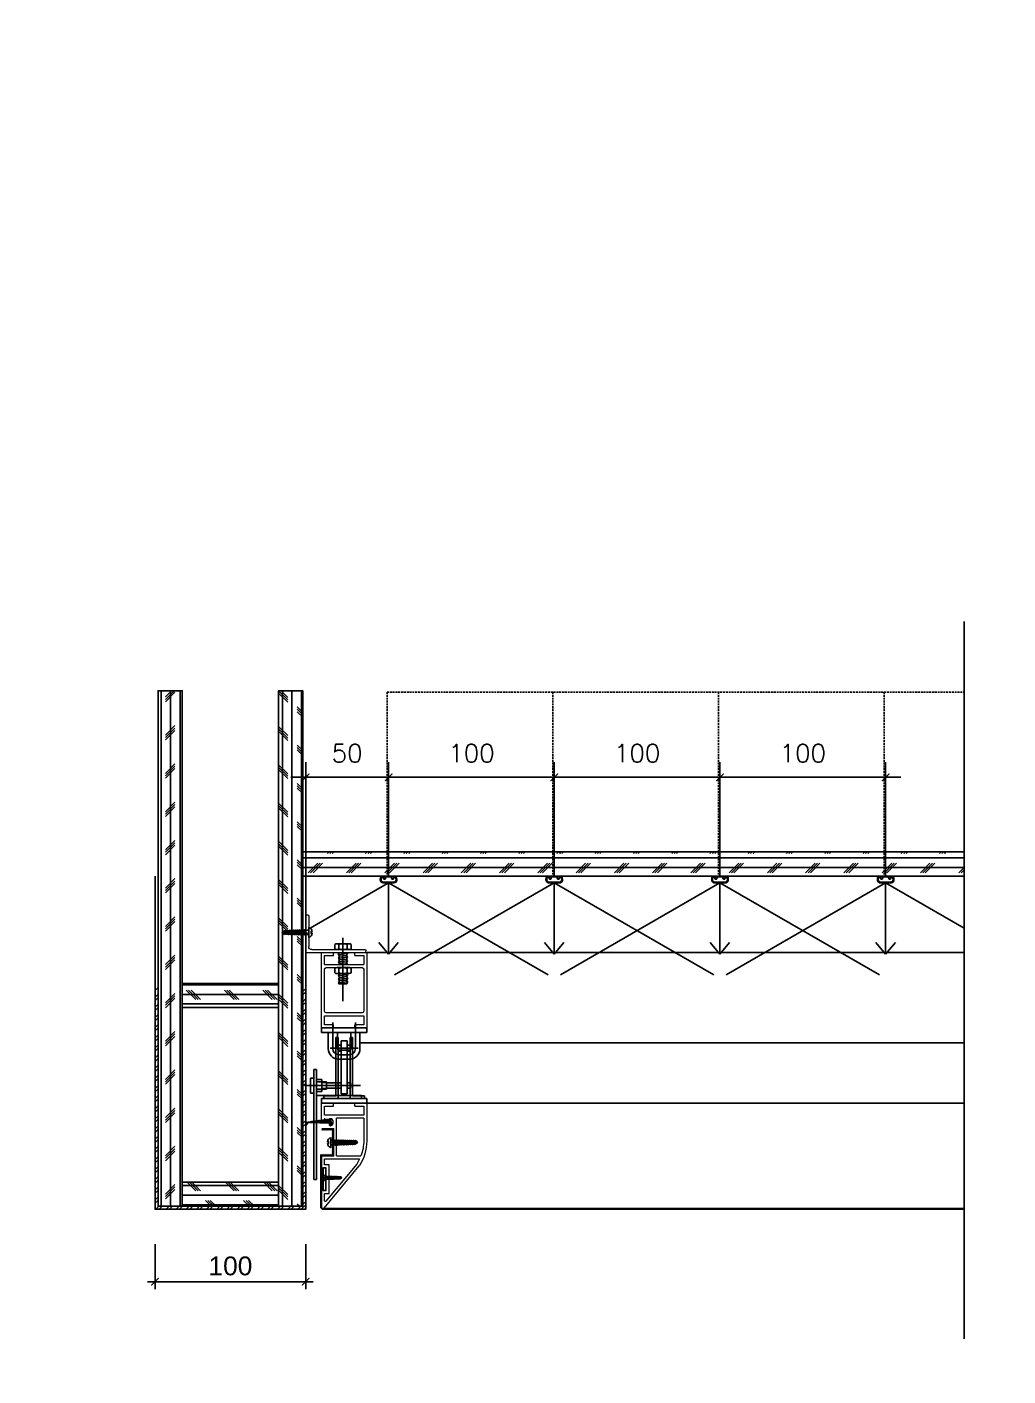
# Model space of a CAD drawing. Extents: x -8792 to 174344, y -43961 to 62816.
# Drawn here: x 59685 to 60336, y -33590 to -32694 of the extents above; entities that cross this region are included whole.
import ezdxf
from ezdxf.xclip import XClip

# ---------------------------------------------------------------- set-up
doc = ezdxf.new("R2010")
doc.units = 0
doc.header["$LTSCALE"] = 50
doc.header["$XCLIPFRAME"] = 0
for name, pattern in [('CENTER', [2, 1.25, -0.25, 0.25, -0.25]), ('DOT2', [0.125, 0, -0.125]), ('G', [2, 1.25, -0.25, 0.25, -0.25]), ('PHANTOM2', [31.75, 15.875, -3.175, 3.175, -3.175, 3.175, -3.175]), ('pod$0$HIDDEN2', [0.1875, 0.125, -0.0625])]:
    doc.linetypes.add(name, pattern=pattern)
for name, color, linetype in [('3', 3, 'Continuous'), ('7', 7, 'Continuous'), ('A-FLOR-OTLN', 4, 'DOT2'), ('I—装饰—中粗', 4, 'Continuous'), ('I—装饰—中线', 70, 'Continuous'), ('I—装饰—尺寸标注', 232, 'Continuous'), ('I—装饰—超细', 8, 'Continuous'), ('K-EL-5', 6, 'Continuous'), ('K-EL-6', 8, 'Continuous'), ('K-EL-HATCH', 8, 'Continuous'), ('LPA_ANOT----_T_-_', 255, 'Continuous'), ('LPA_LIGTFIXR_ABOV', 240, 'Continuous'), ('LPA_TEXT_BOTH', 255, 'Continuous'), ('吊顶', 7, 'Continuous')]:
    doc.layers.add(name, color=color, linetype=linetype)
doc.layers.add('6', color=4, linetype='G', lineweight=13)
doc.styles.add('ARIAL', font='arial.ttf')
doc.styles.get("Standard").update_dxf_attribs({"font": 'romans.shx', "bigfont": 'chinese.shx'})
doc.dimstyles.new('LPA_3', dxfattribs={"dimtxt": 20, "dimasz": 20, "dimexe": 10, "dimexo": 5, "dimgap": 10, "dimtad": 1, "dimtxsty": 'Standard', "dimblk": 'ARCHTICK', "dimcen": 2.5, "dimdle": 10, "dimadec": 0, "dimazin": 0, "dimtfac": 1, "dimtmove": 0, "dimatfit": 3, "dimfxl": 0, "dimarcsym": 0})
doc.dimstyles.new('副本 XD5', dxfattribs={"dimscale": 5, "dimtxt": 2.5, "dimasz": 1, "dimexe": 1, "dimexo": 1, "dimgap": 0.8, "dimtad": 1, "dimdec": 0, "dimrnd": 5, "dimdsep": 46, "dimtxsty": 'ARIAL', "dimblk1": 'ARCHTICK', "dimblk2": 'ARCHTICK', "dimsah": 1, "dimcen": -0.9, "dimdle": 1, "dimclrd": 256, "dimclre": 256, "dimclrt": 40, "dimaunit": 1, "dimadec": 0, "dimazin": 0, "dimtfac": 0.35, "dimtdec": 0, "dimtix": 1, "dimtmove": 2, "dimatfit": 3, "dimldrblk": 'ARCHTICK', "dimfxl": 0, "dimtvp": 0.8, "dimtolj": 1, "dimtzin": 0, "dimarcsym": 0})

# ---------------------------------------------------------------- blocks, each defined once
blk = doc.blocks.new('A$Cbd8d7c8c')
at = {"layer": 'A-FLOR-OTLN', "color": 8}
blk.add_lwpolyline([(-22721.25, -15689.87), (-43719.42, -33393.16, 0.413756), (-43991.61, -36560.98, 0.189672), (122158.17, -126683.04, 0.414786), (124666.02, -124719.49), (133885.17, -48361.88, 0.379931), (116453.25, -23207.95, 0.236452)], format="xyb", dxfattribs=at)
at = {"layer": '吊顶', "const_width": 3}
blk.add_lwpolyline([(36525.16, -42886.24, 0.056654), (31389.8, -41079.32), (30859.09, -40957.78, -0.112536), (21289.45, -36343.72, -0.028917), (3039.01, -19971.01, 0.413532), (-633.62, -19953.38), (-31397.94, -50352.84, 0.414781), (-31416.33, -54033.31, 0.170492), (123964.28, -129414.71, 0.412564), (126841.18, -127143.22), (136317.5, -48655.55, 1.269195), (87076.8, -54393.32)], format="xyb", dxfattribs=at)
blk = doc.blocks.new('20LSY')
at = {"layer": '3', "color": 8}
for p, q in [((1.12, -5.2), (-2.37, -6.23)), ((1.07, -6.63), (-2.32, -7.69)), ((1.01, -8.06), (-2.28, -9.08)), ((0.87, -4.29), (-2.19, -5.11)), ((-2.13, -2.35), (0.87, -2.35)), ((-0.63, -3.33), (-2.13, -3.79)), ((0.84, -5.68), (-2.08, -6.48)), ((0.8, -4.96), (-2.05, -5.72)), ((0.78, -7.11), (-2.03, -7.95)), ((0.74, -6.4), (-2, -7.19)), ((0.72, -8.54), (-1.99, -9.33)), ((0.69, -7.83), (-1.96, -8.58)), ((-0.63, -4.06), (-1.89, -4.36)), ((0.95, -9.49), (-2.24, -10.47)), ((0.9, -10.92), (-2.2, -11.85)), ((0.84, -12.35), (-2.16, -13.24)), ((0.79, -13.78), (-2.11, -14.62)), ((0.73, -15.21), (-2.07, -16.01)), ((0.67, -16.64), (-2.03, -17.39)), ((0.67, -9.97), (-1.95, -10.72)), ((0.63, -9.26), (-1.92, -9.96)), ((0.61, -11.4), (-1.91, -12.1)), ((0.57, -10.69), (-1.88, -11.35)), ((0.56, -12.83), (-1.87, -13.49)), ((0.52, -12.11), (-1.84, -12.73)), ((0.5, -14.26), (-1.83, -14.87)), ((0.46, -13.54), (-1.8, -14.12)), ((0.44, -15.69), (-1.79, -16.26)), ((0.41, -14.97), (-1.76, -15.5)), ((0.39, -17.12), (-1.75, -17.64)), ((0.35, -16.4), (-1.72, -16.89)), ((0.29, -17.83), (-1.68, -18.28)), ((0.62, -18.06), (-1.99, -18.78)), ((0.33, -18.55), (-1.71, -19.03))]:
    blk.add_line(p, q, dxfattribs=at)
at = {"layer": '7', "color": 8}
blk.add_lwpolyline([(0, 0), (0, -0.83), (-1.27, -0.83), (-1.27, 0, 0.315654), (-3.85, -2.35), (-2.13, -2.35), (-2.13, -3.79), (-1.89, -4.36), (-2.2, -5.12), (-2.05, -5.72), (-2.37, -6.23), (-2.08, -6.48), (-2, -7.19), (-2.32, -7.69), (-2.03, -7.95), (-1.96, -8.58), (-2.28, -9.08), (-1.99, -9.33), (-1.92, -9.96), (-2.24, -10.46), (-1.95, -10.72), (-1.88, -11.35), (-2.2, -11.85), (-1.91, -12.1), (-1.84, -12.73), (-2.16, -13.24), (-1.87, -13.49), (-1.8, -14.12), (-2.12, -14.62), (-1.83, -14.87), (-1.76, -15.5), (-2.08, -16.01), (-1.79, -16.26), (-1.72, -16.89), (-2.04, -17.39), (-1.75, -17.64), (-1.68, -18.27), (-1.99, -18.78), (-1.71, -19.03), (-0.63, -20), (0.33, -18.55), (0.62, -18.07), (0.29, -17.83), (0.39, -17.12), (0.68, -16.64), (0.35, -16.4), (0.44, -15.69), (0.73, -15.21), (0.41, -14.97), (0.5, -14.26), (0.79, -13.78), (0.46, -13.54), (0.56, -12.83), (0.84, -12.35), (0.52, -12.11), (0.61, -11.4), (0.9, -10.92), (0.57, -10.69), (0.67, -9.97), (0.95, -9.49), (0.63, -9.26), (0.72, -8.54), (1.01, -8.06), (0.69, -7.83), (0.78, -7.11), (1.07, -6.63), (0.74, -6.4), (0.84, -5.68), (1.12, -5.2), (0.8, -4.97), (0.87, -4.29), (0.87, -2.35), (2.59, -2.35, 0.315654), (0, 0, 0.315654)], format="xyb", dxfattribs=at)
blk = doc.blocks.new('hjkhtjk')
at = {"linetype": 'Continuous', "lineweight": 0}
h = blk.add_hatch(dxfattribs=at)
h.set_pattern_fill('ANSI31', color=8, style=0)
h.set_pattern_definition([(45, (0, 0), (-0.08838834765, 0.08838834765), [])])
edge = h.paths.add_edge_path()
edge.add_ellipse((51115.27, 905.42), major_axis=(1.14, 1.14), ratio=1, start_angle=48.46537, end_angle=136.40331, ccw=False)
edge.add_line((51113.66, 905.38), (51114.2, 905.38))
edge.add_line((51114.2, 905.55), (51114.2, 905.38))
edge.add_ellipse((51115.27, 905.55), major_axis=(-0.76, 0.76), ratio=1, start_angle=-48.46536, end_angle=45, ccw=False)
edge.add_line((51115.21, 907.03), (51125.86, 907.37))
edge.add_line((51115.34, 906.62), (51125.86, 906.29))
edge.add_line((51125.86, 907.37), (51125.86, 908.44))
edge.add_ellipse((51126.39, 907.64), major_axis=(-0.76, 0.76), ratio=1, start_angle=225, end_angle=315, ccw=False)
edge.add_ellipse((51126.39, 906.02), major_axis=(0.76, 0.76), ratio=1, start_angle=225, end_angle=315, ccw=False)
edge.add_line((51127.46, 907.64), (51127.46, 906.02))
edge.add_line((51126.13, 908.71), (51126.39, 908.71))
edge.add_ellipse((51126.13, 905.22), major_axis=(-0.19, 0.19), ratio=1, start_angle=45, end_angle=135, ccw=False)
edge.add_line((51126.13, 904.95), (51126.39, 904.95))
edge.add_line((51125.86, 905.22), (51125.86, 906.29))
edge.add_ellipse((51126.13, 908.44), major_axis=(0.19, 0.19), ratio=1, start_angle=45, end_angle=135, ccw=False)
at = {"layer": '6', "color": 8, "linetype": 'Continuous', "lineweight": 9}
for p, q in [((51113.66, 905.38), (51114.2, 905.38)), ((51114.2, 905.55), (51114.2, 905.38)), ((51115.21, 907.03), (51125.86, 907.37)), ((51115.34, 906.62), (51125.86, 906.29)), ((51125.86, 907.37), (51125.86, 908.44)), ((51125.86, 905.22), (51125.86, 906.29)), ((51126.13, 908.71), (51126.39, 908.71)), ((51126.13, 904.95), (51126.39, 904.95)), ((51127.46, 907.64), (51127.46, 906.02))]:
    blk.add_line(p, q, dxfattribs=at)
at = {"layer": '6', "color": 8, "linetype": 'Continuous', "lineweight": 9, "extrusion": (0, 0, -1)}
for centre, major_axis, start_param, end_param in [((51115.27, 905.42), (1.14, 1.14), 3.902498, 5.437305), ((51115.27, 905.55), (-0.76, 0.76), 5.497787, 7.129065), ((51126.13, 908.44), (0.19, 0.19), 3.926991, 5.497787), ((51126.13, 905.22), (-0.19, 0.19), 3.926991, 5.497787), ((51126.39, 907.64), (-0.76, 0.76), 0.785398, 2.356194), ((51126.39, 906.02), (0.76, 0.76), 0.785398, 2.356194)]:
    blk.add_ellipse(centre, major_axis=major_axis, ratio=1, start_param=start_param, end_param=end_param, dxfattribs=at)
blk = doc.blocks.new('1231241')
at = {"linetype": 'Continuous', "lineweight": 0}
h = blk.add_hatch(color=256, dxfattribs=at)
edge = h.paths.add_edge_path()
edge.add_arc((11.4, -31.15), 0.2, 0, 90)
edge.add_line((11.4, -30.95), (3.6, -30.95))
edge.add_line((3.6, -30.95), (3.6, -47.95))
edge.add_line((3.6, -47.95), (11.4, -47.95))
edge.add_arc((11.4, -47.75), 0.2, 270, 360)
edge.add_line((11.6, -47.75), (11.6, -47.15))
edge.add_arc((11.4, -47.15), 0.2, 0, 90)
edge.add_line((11.4, -46.95), (4.6, -46.95))
edge.add_line((4.6, -46.95), (4.6, -31.95))
edge.add_line((4.6, -31.95), (11.4, -31.95))
edge.add_arc((11.4, -31.75), 0.2, 270, 360)
edge.add_line((11.6, -31.75), (11.6, -31.15))
at = {"linetype": 'Continuous', "lineweight": 9}
for p, q in [((19.6, 110.83), (19.6, 90.55)), ((21.6, 111.55), (20.32, 111.55)), ((21.6, 111.55), (21.6, 86.55)), ((21.6, 111.55), (21.6, 86.55)), ((-18.4, 86.55), (-18.4, 87.83)), ((21.6, 86.55), (-18.4, 86.55)), ((21.6, 86.55), (-18.4, 86.55)), ((17.6, 88.55), (-17.68, 88.55))]:
    blk.add_line(p, q, dxfattribs=at)
for p, q in [((-8.54, 91.9), (-8.54, 89.1)), ((0.81, 92.45), (-7.08, 92.45)), ((-5.83, 89.02), (-5.83, 91.98)), ((-0.43, 89.02), (-0.43, 91.98)), ((2.27, 89.1), (2.27, 91.9)), ((-7.2, 88.55), (-6.13, 88.55)), ((-6.13, 88.55), (-0.13, 88.55)), ((-6.13, 86.49), (-6.13, 85.88)), ((-6.13, 85.88), (-0.13, 85.28)), ((-6.13, 85.88), (-5.56, 84.62)), ((-5.56, 84.62), (-6.13, 83.48)), ((-6.13, 83.48), (-0.13, 82.88)), ((-6.13, 83.48), (-5.56, 82.22)), ((-5.56, 82.22), (-6.13, 81.08)), ((-6.13, 81.08), (-0.13, 80.48)), ((-6.13, 81.08), (-5.56, 79.82)), ((-0.71, 84.14), (-5.56, 84.62)), ((-0.71, 81.74), (-5.56, 82.22)), ((-0.71, 84.14), (-0.13, 85.28)), ((-0.13, 82.88), (-0.71, 84.14)), ((-0.71, 81.74), (-0.13, 82.88)), ((-0.13, 80.48), (-0.71, 81.74)), ((-0.13, 88.55), (0.93, 88.55)), ((-0.13, 85.28), (-0.13, 86.49)), ((-6.22, 76.55), (-0.41, 76.55)), ((-6.18, 71.84), (-0.18, 71.24)), ((-5.56, 79.82), (-6.13, 78.68)), ((-6.13, 78.68), (-4.84, 78.55)), ((-6.13, 78.68), (-4.84, 78.55)), ((-5.88, 73.12), (-5.88, 76.08)), ((-5.77, 72.65), (-0.82, 72.65)), ((-0.71, 79.34), (-5.56, 79.82)), ((-0.71, 79.34), (-0.13, 80.48)), ((-0.35, 78.55), (-0.71, 79.34)), ((-0.48, 73.12), (-0.48, 76.08)), ((-6.18, 69.44), (-0.18, 68.84)), ((-6.18, 67.04), (-0.18, 66.44)), ((-0.75, 70.09), (-5.61, 70.58)), ((-0.75, 67.69), (-5.61, 68.18)), ((-18.9, 36.55), (-18.9, 33.55)), ((-18.9, 36.55), (11.1, 36.55)), ((-11.4, 40.12), (-11.4, 22.75)), ((3.6, 40.12), (3.6, 22.75)), ((11.1, 36.55), (11.1, 33.55)), ((-18.9, 33.55), (11.1, 33.55)), ((-14.4, 33.55), (-14.4, 22.75)), ((-9.4, 30.25), (-7.8, 30.25)), ((-9.4, -8.65), (-9.4, 30.25)), ((-8.4, 33.55), (-8.4, 22.75)), ((-7.8, 30.25), (-7.8, -8.25)), ((-5.9, 28), (-1.9, 28)), ((-5.9, -7.25), (-5.9, 28)), ((-1.9, 28), (-1.9, -7.25)), ((0, 30.25), (0, -8.25)), ((1.6, 30.25), (0, 30.25)), ((0.6, 22.75), (0.6, 33.55)), ((1.6, -8.65), (1.6, 30.25)), ((6.6, 22.75), (6.6, 33.55)), ((-13.17, 23), (5.36, 23)), ((-7.8, 25), (-5.9, 25)), ((-7.8, 21), (-5.9, 21)), ((-7.4, 21.75), (-0.4, 21.75)), ((-7.4, 18.75), (-0.4, 18.75)), ((-1.9, 25), (0, 25)), ((-1.9, 21), (0, 21)), ((-7.4, 15.75), (-0.4, 15.75)), ((-5.9, 0), (-8.21, 0)), ((-8.21, 0), (-8.21, -3.5)), ((7.79, 0), (-1.9, 0)), ((7.79, -4.25), (7.79, 0.75)), ((14.5, 0.75), (7.79, 0.75)), ((7.79, 0.25), (11, 0.25)), ((11, 2.25), (14.5, 2.25)), ((11, -5.75), (11, 2.25)), ((14.5, -64.1), (14.5, 8.88)), ((14.5, 8.88), (14.5, -64.1)), ((16.3, 8.88), (14.5, 8.88)), ((16.3, 8.88), (16.3, -64.1)), ((16.3, -64.1), (16.3, 8.88)), ((16.3, 3.25), (18.39, 3.25)), ((18.39, 3.25), (18.39, -6.75)), ((-17.4, -8.65), (-15.5, -8.65)), ((-17.4, -10.45), (-17.4, -8.65)), ((-15.5, -8.25), (14.5, -8.25)), ((-15.5, -10.45), (-15.5, -8.25)), ((-15.5, -8.65), (-9.4, -8.65)), ((22.44, -1.75), (-14.72, -1.75)), ((-8.21, -3.5), (-5.9, -3.5)), ((-7.8, -8.25), (-7.8, -10.45)), ((-1.9, -7.25), (-5.9, -7.25)), ((-1.9, -3.5), (7.79, -3.5)), ((0, -8.25), (0, -10.45)), ((9.6, -8.65), (1.6, -8.65)), ((7.79, -3.75), (11, -3.75)), ((14.5, -4.25), (7.79, -4.25)), ((9.6, -10.45), (9.6, -8.65)), ((14.5, -5.75), (11, -5.75)), ((14.5, -8.25), (14.5, -33.25)), ((18.39, -6.75), (16.3, -6.75)), ((16.3, -8.25), (16.3, -34.33)), ((16.3, -64.1), (14.5, -64.1))]:
    blk.add_line(p, q)
at = {"linetype": 'CENTER'}
blk.add_line((-3.13, 96.31), (-3.13, 54.27), dxfattribs=at)
at = {"linetype": 'Continuous', "lineweight": 0}
for p, q in [((-10.9, 84.55), (-10.9, 86.55)), ((3.1, 84.55), (3.1, 86.55)), ((9.1, 78.55), (-16.9, 78.55)), ((-16.9, 75.55), (-16.9, 47.55)), ((8.1, 76.55), (-15.9, 76.55)), ((9.1, 47.55), (9.1, 75.55)), ((-15.9, 46.55), (8.1, 46.55)), ((9.1, 44.55), (-16.9, 44.55)), ((-10.9, 36.55), (-10.9, 38.55)), ((3.1, 36.55), (3.1, 38.55)), ((-10.9, -13.45), (-18.9, -13.45)), ((-18.9, -13.45), (-18.9, -38.45)), ((-10.9, -15.45), (-16.9, -15.45)), ((-16.9, -15.45), (-16.9, -21.45)), ((-10.9, -15.45), (-10.9, -13.45)), ((3.1, -15.45), (3.1, -13.45)), ((11.1, -13.45), (3.1, -13.45)), ((9.1, -15.45), (3.1, -15.45)), ((9.1, -21.45), (9.1, -15.45)), ((11.1, -24.95), (11.1, -13.45)), ((-16.9, -21.45), (9.1, -21.45)), ((-16.9, -23.45), (-16.9, -38.45)), ((-16.9, -23.45), (1.1, -23.45)), ((1.1, -48.45), (1.1, -23.45)), ((9.1, -23.45), (9.1, -24.95)), ((9.6, -25.45), (10.6, -25.45)), ((10.1, -25.45), (10.1, -25.45)), ((10.6, -30.95), (10.6, -30.45)), ((9.1, -50.45), (-14.2, -50.45)), ((9.1, -54.45), (9.1, -50.45)), ((9.35, -83.11), (-13.86, -55.09)), ((-12.25, -53.9), (8.21, -78.61)), ((6.1, -73.45), (6.1, -54.45)), ((6.1, -54.45), (9.1, -54.45)), ((9.1, -73.45), (6.1, -73.45)), ((9.1, -78.29), (9.1, -73.45))]:
    blk.add_line(p, q, dxfattribs=at)
for points in [[(0.81, 92.45, 0.219294), (-0.43, 91.98, 0.173205), (-5.83, 91.98, 0.102242), (-7.08, 92.45)], [(0.81, 88.55, -0.219294), (-0.43, 89.02, -0.173205), (-5.83, 89.02, -0.102242), (-7.08, 88.55)], [(-6.22, 76.55), (-7.13, 76.55, 0.201578), (-8.58, 76), (-8.58, 73.2, 0.203722), (-7.25, 72.65), (-5.77, 72.65), (-6.18, 71.84), (-5.61, 70.58), (-6.18, 69.44), (-5.61, 68.18), (-6.18, 67.04), (-5.6, 65.75), (-0.52, 65.75), (-0.18, 66.44), (-0.75, 67.69), (-0.18, 68.84), (-0.75, 70.09), (-0.18, 71.24), (-0.82, 72.65), (0.89, 72.65, 0.22641), (2.22, 73.2), (2.22, 76, 0.193582), (0.77, 76.55), (-0.41, 76.55)], [(0.77, 76.55, 0.219294), (-0.48, 76.08, 0.173205), (-5.88, 76.08, 0.102242), (-7.13, 76.55)], [(0.77, 72.65, -0.219294), (-0.48, 73.12, -0.173205), (-5.88, 73.12, -0.102242), (-7.13, 72.65)]]:
    blk.add_lwpolyline(points, format="xyb")
at = {"linetype": 'Continuous', "lineweight": 0, "flags": 128}
for points in [[(-10.9, 86.55), (-18.9, 86.55), (-18.9, 36.55), (-10.9, 36.55)], [(-10.9, 84.55), (-16.9, 84.55), (-16.9, 78.55)], [(3.1, 36.55), (11.1, 36.55), (11.1, 86.55), (3.1, 86.55)], [(9.1, 78.55), (9.1, 84.55), (3.1, 84.55)], [(-16.9, 44.55), (-16.9, 38.55), (-10.9, 38.55)], [(3.1, 38.55), (9.1, 38.55), (9.1, 44.55)], [(1.1, -48.45), (-15.05, -48.45)]]:
    blk.add_lwpolyline(points, dxfattribs=at)
blk.add_lwpolyline([(11.1, -10.45), (-18.9, -10.45), (-18.9, -13.45), (11.1, -13.45)], close=True)
at = {"linetype": 'Continuous', "lineweight": 0}
for points in [[(8.1, -56.45), (10.26, -56.45), (10.26, -71.45), (8.1, -71.45)], [(8.3, -56.65), (10.06, -56.65), (10.06, -71.25), (8.3, -71.25)]]:
    blk.add_lwpolyline(points, close=True, dxfattribs=at)
at = {"linetype": 'Continuous', "lineweight": 9}
for centre, radius, start, end in [((20.32, 110.83), 0.721, 90, 180), ((17.6, 90.55), 2, 270, 0.00074), ((-17.68, 87.83), 0.721, 90, 180)]:
    blk.add_arc(centre, radius, start, end, dxfattribs=at)
for centre, radius, start, end in [((-7.16, 90.45), 2, 87.78595, 133.37341), ((0.86, 90.37), 2.08, 47.50835, 91.33214), ((-7.23, 90.39), 1.84, 224.74765, 270.80691), ((1.03, 90.22), 1.68, 266.71536, 317.74439), ((-7.4, 22.75), 7, 180, 270), ((-7.4, 22.75), 4, 180, 270), ((-7.4, 22.75), 1, 180, 270), ((-0.4, 22.75), 4, 270, 0), ((-0.4, 22.75), 7, 270, 0), ((-0.4, 22.75), 1, 270, 0)]:
    blk.add_arc(centre, radius, start, end)
at = {"linetype": 'Continuous', "lineweight": 0}
for centre, radius, start, end in [((-15.9, 75.55), 1, 90, 180), ((8.1, 75.55), 1, 0, 90), ((-15.9, 47.55), 1, 180, 270), ((8.1, 47.55), 1, 270, 0), ((9.6, -24.95), 0.5, 180, 270), ((10.6, -24.95), 0.5, 270, 0), ((11.1, -38.45), 30, 180, 213.69007), ((11.1, -38.45), 28, 180, 200.92483), ((11.1, -38.45), 28, 205.37693, 213.48112), ((8.6, -78.29), 0.5, 219.63756, 0)]:
    blk.add_arc(centre, radius, start, end, dxfattribs=at)
for p, rotation in [((17.25, 100.63), 90), ((7.24, -40.25), 270)]:
    blk.add_blockref('20LSY', p, dxfattribs=dict(rotation=rotation))
at = {"linetype": 'Continuous', "lineweight": 0, "xscale": -1.3, "yscale": 1.3, "zscale": 1.3}
blk.add_blockref('hjkhtjk', (66469.36, -1204.89), dxfattribs=at)
at = {"xscale": 0.6000000000000228, "yscale": 0.6000000000000228, "zscale": 0.6000000000000228, "rotation": 270}
blk.add_blockref('20LSY', (9.76, -63.42), dxfattribs=at)
blk = doc.blocks.new('*U418')
at = {"layer": 'K-EL-HATCH'}
h = blk.add_hatch(dxfattribs=at)
h.set_pattern_fill('CORK', color=8, scale=2, style=0)
h.set_pattern_definition([(0, (92082.966, -684899.1904), (0, 6.35), []), (135, (92086.141, -684902.365), (-12.7000055, -12.7000055), [8.98026, -8.98026]), (135, (92087.729, -684902.365), (-12.7000055, -12.7000055), [8.98026, -8.98026]), (135, (92089.316, -684902.365), (-12.7000055, -12.7000055), [8.98026, -8.98026])])
h.paths.add_polyline_path([(1577.1, 2998.68), (1919.53, 2998.68), (1919.53, 3014.68), (1577.1, 3014.68)])
at = {"layer": 'K-EL-5', "color": 8}
blk.add_lwpolyline([(1577.1, 2998.68), (1919.53, 2998.68), (1919.53, 3014.68), (1577.1, 3014.68)], close=True, dxfattribs=at)
blk = doc.blocks.new('SL TP1')
for points in [[(-3.5, 0.54, -0.414321), (-4.96, 2), (-4.97, 2.5), (-5.46, 2.5), (-5.5, 2.5, -0.037925), (-5.48, 2.8, -0.370824), (-3.5, 4.5, 0.414274), (-5.5, 2.5), (-5.5, 2, 0.4142), (-3.5, 0), (3.5, 0)], [(-3.4, 0.73), (-3.4, 0.53), (-3.4, 0.04), (-3.5, 0.04, -0.414227), (-5.46, 2), (-5.5, 2)], [(-4.97, 2), (-5.46, 2), (-5.46, 2.5, -0.414173), (-3.5, 4.46), (-3.5, 4.5), (3.5, 4.5), (3.5, 4.46), (3.5, 3.96, -0.414024), (4.97, 2.5), (5.47, 2.5), (5.47, 2, -0.414183), (3.5, 0.04), (3.5, 0.53)], [(3.5, 3.96), (-3.5, 3.96), (-3.5, 4.46), (3.5, 4.46, -0.414173), (5.47, 2.5), (5.5, 2.5, 0.037992), (5.48, 2.8, 0.370691), (3.5, 4.5, -0.414147), (5.5, 2.5), (5.5, 2)], [(-2, 1.27), (-2, 1.45, 1.000012), (-3.4, 1.45), (-3.4, 1.27)], [(3.4, 1.27), (3.4, 1.45, 1.000012), (2, 1.45), (2, 1.27)], [(3.4, 0.04), (3.5, 0.04), (3.5, 0, 0.414226), (5.5, 2), (5.47, 2), (4.97, 2), (4.97, 2.5)], [(3.4, 0.73), (3.4, 0.53), (3.5, 0.53, 0.414279), (4.97, 2)]]:
    blk.add_lwpolyline(points, format="xyb")
for points in [[(-3.4, 0.53), (-3.5, 0.53), (-3.5, 0.04)], [(-3.5, 0.04), (-3.5, 0)], [(-3.4, 1.5), (-3.26, 1.5)], [(-3.38, 1.31), (-3.4, 1.45)], [(-3.4, 0.04), (-2, 0.04), (-2, 0.53)], [(-3.35, 1.7), (-2.97, 1.7)], [(-2.43, 1.7), (-2.05, 1.7)], [(-2.14, 1.5), (-2, 1.5)], [(-2, 1.45), (-2.02, 1.31)], [(-2, 0.73), (-2, 0.53), (2, 0.53)], [(2, 0.04), (-2, 0.04)], [(2, 1.5), (2.14, 1.5)], [(2.02, 1.31), (2, 1.45)], [(2, 0.73), (2, 0.53)], [(2, 0.53), (2, 0.04)], [(2, 0.04), (3.4, 0.04), (3.4, 0.53)], [(2.05, 1.7), (2.43, 1.7)], [(2.97, 1.7), (3.35, 1.7)], [(3.26, 1.5), (3.4, 1.5)], [(3.4, 1.45), (3.38, 1.31)]]:
    blk.add_lwpolyline(points)
for centre in [(-2.7, 1), (2.7, 1)]:
    blk.add_circle(centre, 0.75)
blk.add_arc((-3.5, 2.5), 1.46, 89.97512, 179.99615)
blk = doc.blocks.new('_ARCHTICK')
at = {"color": 0, "linetype": 'ByBlock', "const_width": 0.15}
blk.add_lwpolyline([(-0.5, -0.5), (0.5, 0.5)], dxfattribs=at)
blk = doc.blocks.new('*D392')
at = {"layer": 'Defpoints', "color": 0, "transparency": 16777216}
for p in [(60034.59, -33192.31), (59924.6, -33257.91), (60034.59, -33257.91)]:
    blk.add_point(p, dxfattribs=at)
at = {"layer": 'LPA_ANOT----_T_-_', "color": 0, "lineweight": -2, "transparency": 16777216}
for p, q in [((59924.6, -33257.91), (59924.6, -33182.31)), ((60034.59, -33257.91), (60034.59, -33182.31)), ((59914.6, -33192.31), (60044.59, -33192.31))]:
    blk.add_line(p, q, dxfattribs=at)
at = {"layer": 'LPA_ANOT----_T_-_', "color": 0, "lineweight": -2, "transparency": 16777216, "xscale": 5, "yscale": 5, "zscale": 5, "rotation": 180}
blk.add_blockref('_ARCHTICK', (59924.6, -33192.31), dxfattribs=at)
at = {"layer": 'LPA_ANOT----_T_-_', "color": 0, "lineweight": -2, "transparency": 16777216, "xscale": 5, "yscale": 5, "zscale": 5}
blk.add_blockref('_ARCHTICK', (60034.59, -33192.31), dxfattribs=at)
at = {"layer": 'LPA_ANOT----_T_-_', "color": 0, "transparency": 16777216, "insert": (59979.6, -33176.31), "char_height": 12, "attachment_point": 5}
blk.add_mtext('100', dxfattribs=at)
blk = doc.blocks.new('*D393')
at = {"layer": 'Defpoints', "color": 0, "transparency": 16777216}
for p in [(59924.6, -33192.31), (59869.6, -33257.91), (59924.6, -33257.91)]:
    blk.add_point(p, dxfattribs=at)
at = {"layer": 'LPA_ANOT----_T_-_', "color": 0, "lineweight": -2, "transparency": 16777216}
for p, q in [((59869.6, -33257.91), (59869.6, -33182.31)), ((59924.6, -33257.91), (59924.6, -33182.31)), ((59859.6, -33192.31), (59934.6, -33192.31))]:
    blk.add_line(p, q, dxfattribs=at)
at = {"layer": 'LPA_ANOT----_T_-_', "color": 0, "lineweight": -2, "transparency": 16777216, "xscale": 5, "yscale": 5, "zscale": 5, "rotation": 180}
blk.add_blockref('_ARCHTICK', (59869.6, -33192.31), dxfattribs=at)
at = {"layer": 'LPA_ANOT----_T_-_', "color": 0, "lineweight": -2, "transparency": 16777216, "xscale": 5, "yscale": 5, "zscale": 5}
blk.add_blockref('_ARCHTICK', (59924.6, -33192.31), dxfattribs=at)
at = {"layer": 'LPA_ANOT----_T_-_', "color": 0, "transparency": 16777216, "insert": (59897.1, -33176.31), "char_height": 12, "attachment_point": 5}
blk.add_mtext('50', dxfattribs=at)
blk = doc.blocks.new('*D394')
at = {"layer": 'Defpoints', "color": 0, "transparency": 16777216}
for p in [(60144.59, -33192.31), (60034.59, -33257.91), (60144.59, -33257.91)]:
    blk.add_point(p, dxfattribs=at)
at = {"layer": 'LPA_ANOT----_T_-_', "color": 0, "lineweight": -2, "transparency": 16777216}
for p, q in [((60034.59, -33257.91), (60034.59, -33182.31)), ((60144.59, -33257.91), (60144.59, -33182.31)), ((60024.59, -33192.31), (60154.59, -33192.31))]:
    blk.add_line(p, q, dxfattribs=at)
at = {"layer": 'LPA_ANOT----_T_-_', "color": 0, "lineweight": -2, "transparency": 16777216, "xscale": 5, "yscale": 5, "zscale": 5, "rotation": 180}
blk.add_blockref('_ARCHTICK', (60034.59, -33192.31), dxfattribs=at)
at = {"layer": 'LPA_ANOT----_T_-_', "color": 0, "lineweight": -2, "transparency": 16777216, "xscale": 5, "yscale": 5, "zscale": 5}
blk.add_blockref('_ARCHTICK', (60144.59, -33192.31), dxfattribs=at)
at = {"layer": 'LPA_ANOT----_T_-_', "color": 0, "transparency": 16777216, "insert": (60089.59, -33176.31), "char_height": 12, "attachment_point": 5}
blk.add_mtext('100', dxfattribs=at)
blk = doc.blocks.new('*U414')
at = {"layer": 'K-EL-HATCH'}
h = blk.add_hatch(dxfattribs=at)
h.set_pattern_fill('CORK', color=8, scale=2, style=0)
h.set_pattern_definition([(0, (92082.966, -684899.1904), (0, 6.35), []), (135, (92086.141, -684902.365), (-12.7000055, -12.7000055), [8.98026, -8.98026]), (135, (92087.729, -684902.365), (-12.7000055, -12.7000055), [8.98026, -8.98026]), (135, (92089.316, -684902.365), (-12.7000055, -12.7000055), [8.98026, -8.98026])])
h.paths.add_polyline_path([(1577.1, 2998.68), (1919.53, 2998.68), (1919.53, 3014.68), (1577.1, 3014.68)])
at = {"layer": 'K-EL-5', "color": 8}
blk.add_lwpolyline([(1577.1, 2998.68), (1919.53, 2998.68), (1919.53, 3014.68), (1577.1, 3014.68)], close=True, dxfattribs=at)
blk = doc.blocks.new('*U415')
at = {"layer": 'K-EL-HATCH'}
h = blk.add_hatch(dxfattribs=at)
h.set_pattern_fill('CORK', color=8, scale=2, style=0)
h.set_pattern_definition([(0, (91968.5316, -684899.1904), (0, 6.35), []), (135, (91971.707, -684902.365), (-12.7000055, -12.7000055), [8.98026, -8.98026]), (135, (91973.294, -684902.365), (-12.7000055, -12.7000055), [8.98026, -8.98026]), (135, (91974.882, -684902.365), (-12.7000055, -12.7000055), [8.98026, -8.98026])])
h.paths.add_polyline_path([(1659.1, 2998.68), (1723.1, 2998.68), (1723.1, 3014.68), (1659.1, 3014.68)])
at = {"layer": 'K-EL-5', "color": 8}
blk.add_lwpolyline([(1659.1, 2998.68), (1723.1, 2998.68), (1723.1, 3014.68), (1659.1, 3014.68)], close=True, dxfattribs=at)
blk = doc.blocks.new('*U416')
at = {"layer": 'K-EL-HATCH'}
h = blk.add_hatch(dxfattribs=at)
h.set_pattern_fill('CORK', color=8, scale=2, style=0)
h.set_pattern_definition([(0, (91968.5316, -684899.1904), (0, 6.35), []), (135, (91971.707, -684902.365), (-12.7000055, -12.7000055), [8.98026, -8.98026]), (135, (91973.294, -684902.365), (-12.7000055, -12.7000055), [8.98026, -8.98026]), (135, (91974.882, -684902.365), (-12.7000055, -12.7000055), [8.98026, -8.98026])])
h.paths.add_polyline_path([(1659.1, 2998.68), (1723.1, 2998.68), (1723.1, 3014.68), (1659.1, 3014.68)])
at = {"layer": 'K-EL-5', "color": 8}
blk.add_lwpolyline([(1659.1, 2998.68), (1723.1, 2998.68), (1723.1, 3014.68), (1659.1, 3014.68)], close=True, dxfattribs=at)
blk = doc.blocks.new('*D389')
at = {"layer": 'Defpoints', "color": 0, "ltscale": 10, "transparency": 16777216}
for p in [(59769.6, -33479.23, 0), (59869.6, -33479.23, 0), (59869.6, -33527.28)]:
    blk.add_point(p, dxfattribs=at)
at = {"layer": 'I—装饰—尺寸标注', "lineweight": -2, "ltscale": 10, "transparency": 16777216}
for p, q in [((59769.6, -33502.28), (59769.6, -33532.28)), ((59869.6, -33502.28), (59869.6, -33532.28)), ((59764.6, -33527.28), (59874.6, -33527.28))]:
    blk.add_line(p, q, dxfattribs=at)
at = {"layer": 'I—装饰—尺寸标注', "lineweight": -2, "ltscale": 10, "transparency": 16777216, "xscale": 5, "yscale": 5, "zscale": 5, "rotation": 180}
blk.add_blockref('_ARCHTICK', (59769.6, -33527.28), dxfattribs=at)
at = {"layer": 'I—装饰—尺寸标注', "lineweight": -2, "ltscale": 10, "transparency": 16777216, "xscale": 5, "yscale": 5, "zscale": 5}
blk.add_blockref('_ARCHTICK', (59869.6, -33527.28), dxfattribs=at)
at = {"layer": 'I—装饰—尺寸标注', "color": 40, "ltscale": 10, "transparency": 16777216, "insert": (59819.6, -33516.89), "char_height": 12.5, "attachment_point": 5, "style": 'ARIAL'}
blk.add_mtext('\\A1;100', dxfattribs=at)
blk = doc.blocks.new('*D390')
at = {"layer": 'Defpoints', "color": 0, "transparency": 16777216}
for p in [(60254.59, -33192.31), (60144.59, -33257.91), (60254.59, -33257.91)]:
    blk.add_point(p, dxfattribs=at)
at = {"layer": 'LPA_ANOT----_T_-_', "color": 0, "lineweight": -2, "transparency": 16777216}
for p, q in [((60144.59, -33257.91), (60144.59, -33182.31)), ((60254.59, -33257.91), (60254.59, -33182.31)), ((60134.59, -33192.31), (60264.59, -33192.31))]:
    blk.add_line(p, q, dxfattribs=at)
at = {"layer": 'LPA_ANOT----_T_-_', "color": 0, "lineweight": -2, "transparency": 16777216, "xscale": 5, "yscale": 5, "zscale": 5, "rotation": 180}
blk.add_blockref('_ARCHTICK', (60144.59, -33192.31), dxfattribs=at)
at = {"layer": 'LPA_ANOT----_T_-_', "color": 0, "lineweight": -2, "transparency": 16777216, "xscale": 5, "yscale": 5, "zscale": 5}
blk.add_blockref('_ARCHTICK', (60254.59, -33192.31), dxfattribs=at)
at = {"layer": 'LPA_ANOT----_T_-_', "color": 0, "transparency": 16777216, "insert": (60199.59, -33176.31), "char_height": 12, "attachment_point": 5}
blk.add_mtext('100', dxfattribs=at)

msp = doc.modelspace()

# ---------------------------------------------------------------- hatches: boundary and pattern name
at = {"layer": 'I—装饰—超细'}
h = msp.add_hatch(dxfattribs=at)
h.set_pattern_fill('ANSI32', color=256, scale=0.5, style=0)
h.set_pattern_definition([(45, (6740.5857, -38951.5535), (-3.36759605, 3.36759605), []), (45, (6742.8307, -38951.5535), (-3.36759605, 3.36759605), [])])
h.paths.add_polyline_path([(59771.599, -33331.228), (59771.599, -33477.228), (59867.599, -33477.228), (59867.599, -33331.228)], flags=16)
h.paths.add_polyline_path([(59769.599, -33331.228), (59869.599, -33331.228), (59869.599, -33479.228), (59769.599, -33479.228)])

# ---------------------------------------------------------------- linework, layer by layer
at = {"ltscale": 10}
msp.add_circle((60734.984, -33260.406, 0), 10700.333, dxfattribs=at)
at = {"layer": 'I—装饰—中粗', "color": 8, "elevation": 0}
for points in [[(59769.6, -33257.909), (59769.599, -33479.228), (59869.599, -33479.228), (59869.599, -33257.909)], [(59771.599, -33257.906), (59771.599, -33257.906), (59771.599, -33477.228), (59867.599, -33477.228), (59867.599, -33257.907)]]:
    msp.add_lwpolyline(points, dxfattribs=at)
at = {"layer": 'I—装饰—中粗', "elevation": 0}
for points in [[(59771.6, -33331.23), (59771.6, -33477.23), (59867.6, -33477.23), (59867.6, -33257.909), (59867.599, -33257.909)], [(60306.669, -33478.727), (60212.44, -33478.727)], [(60212.44, -33479.227), (60306.669, -33479.227)]]:
    msp.add_lwpolyline(points, dxfattribs=at)
msp.add_lwpolyline([(60306.669, -33479.227), (59881.097, -33479.227, -0.4142136), (59879.597, -33477.727), (59879.597, -33443.227), (59887.597, -33443.227), (59887.597, -33426.227), (59880.597, -33426.227), (59880.597, -33425.727), (59888.097, -33425.727), (59888.097, -33443.727), (59880.097, -33443.727), (59880.097, -33477.727, 0.4142136), (59881.097, -33478.727), (60306.669, -33478.727)], format="xyb", dxfattribs=at)
at = {"layer": 'K-EL-5', "color": 8, "extrusion": (0, 0, -1), "elevation": 0}
msp.add_lwpolyline([(-60306.669, -33257.907), (-59867.599, -33257.906), (-59867.599, -33241.906), (-60306.669, -33241.907)], dxfattribs=at)
at = {"layer": 'K-EL-6'}
for p, q in [((60306.669, -33308.727, 0), (59910.097, -33308.727, 0)), ((59905.597, -33368.727, 0), (60306.669, -33368.727, 0)), ((60306.669, -33408.727, 0), (59880.097, -33408.727, 0))]:
    msp.add_line(p, q, dxfattribs=at)
at = {"layer": 'K-EL-HATCH', "linetype": 'Continuous', "extrusion": (0, 0, -1)}
for p, q in [((59867.599, -33245.881, 0), (60306.669, -33245.882, 0)), ((59885.066, -33241.906, 0), (59883.969, -33243.003, 0)), ((59886.654, -33241.906, 0), (59885.557, -33243.003, 0)), ((59888.241, -33241.906, 0), (59887.144, -33243.003, 0)), ((59910.466, -33241.906, 0), (59909.369, -33243.003, 0)), ((59912.054, -33241.906, 0), (59910.957, -33243.003, 0)), ((59913.641, -33241.906, 0), (59912.544, -33243.003, 0)), ((59935.866, -33241.906, 0), (59934.769, -33243.003, 0)), ((59937.454, -33241.906, 0), (59936.357, -33243.003, 0)), ((59939.041, -33241.906, 0), (59937.944, -33243.003, 0)), ((59961.266, -33241.906, 0), (59960.169, -33243.003, 0)), ((59962.854, -33241.906, 0), (59961.757, -33243.003, 0)), ((59964.441, -33241.906, 0), (59963.344, -33243.003, 0)), ((59986.666, -33241.906, 0), (59985.569, -33243.003, 0)), ((59988.254, -33241.906, 0), (59987.157, -33243.003, 0)), ((59989.841, -33241.906, 0), (59988.744, -33243.003, 0)), ((60012.066, -33241.907, 0), (60010.969, -33243.004, 0)), ((60013.654, -33241.907, 0), (60012.557, -33243.004, 0)), ((60015.241, -33241.907, 0), (60014.144, -33243.004, 0)), ((60037.466, -33241.907, 0), (60036.369, -33243.004, 0)), ((60039.054, -33241.907, 0), (60037.957, -33243.004, 0)), ((60040.641, -33241.907, 0), (60039.544, -33243.004, 0)), ((60062.866, -33241.907, 0), (60061.769, -33243.004, 0)), ((60064.454, -33241.907, 0), (60063.357, -33243.004, 0)), ((60066.041, -33241.907, 0), (60064.944, -33243.004, 0)), ((60088.266, -33241.907, 0), (60087.169, -33243.004, 0)), ((60089.854, -33241.907, 0), (60088.757, -33243.004, 0)), ((60091.441, -33241.907, 0), (60090.344, -33243.004, 0)), ((60113.666, -33241.907, 0), (60112.569, -33243.004, 0)), ((60115.254, -33241.907, 0), (60114.157, -33243.004, 0)), ((60116.841, -33241.907, 0), (60115.744, -33243.004, 0)), ((60139.066, -33241.907, 0), (60137.969, -33243.004, 0)), ((60140.654, -33241.907, 0), (60139.557, -33243.004, 0)), ((60142.241, -33241.907, 0), (60141.144, -33243.004, 0)), ((60164.466, -33241.907, 0), (60163.369, -33243.004, 0)), ((60166.054, -33241.907, 0), (60164.957, -33243.004, 0)), ((60167.641, -33241.907, 0), (60166.544, -33243.004, 0)), ((60189.866, -33241.907, 0), (60188.769, -33243.004, 0)), ((60191.454, -33241.907, 0), (60190.357, -33243.004, 0)), ((60193.041, -33241.907, 0), (60191.944, -33243.004, 0)), ((60215.266, -33241.907, 0), (60214.169, -33243.004, 0)), ((60216.854, -33241.907, 0), (60215.757, -33243.004, 0)), ((60218.441, -33241.907, 0), (60217.344, -33243.004, 0)), ((60240.666, -33241.907, 0), (60239.569, -33243.004, 0)), ((60242.254, -33241.907, 0), (60241.157, -33243.004, 0)), ((60243.841, -33241.907, 0), (60242.744, -33243.004, 0)), ((60266.066, -33241.907, 0), (60264.969, -33243.004, 0)), ((60267.654, -33241.907, 0), (60266.557, -33243.004, 0)), ((60269.241, -33241.907, 0), (60268.144, -33243.004, 0)), ((60291.466, -33241.907, 0), (60290.369, -33243.004, 0)), ((60293.054, -33241.907, 0), (60291.957, -33243.004, 0)), ((60294.641, -33241.907, 0), (60293.544, -33243.004, 0)), ((59867.599, -33252.231, 0), (60306.669, -33252.232, 0)), ((59877.619, -33249.353, 0), (59871.269, -33255.703, 0)), ((59879.207, -33249.353, 0), (59872.856, -33255.703, 0)), ((59880.794, -33249.353, 0), (59874.444, -33255.703, 0)), ((59903.019, -33249.353, 0), (59896.669, -33255.703, 0)), ((59904.607, -33249.353, 0), (59898.257, -33255.703, 0)), ((59906.194, -33249.353, 0), (59899.844, -33255.703, 0)), ((59928.419, -33249.353, 0), (59922.069, -33255.703, 0)), ((59930.007, -33249.353, 0), (59923.657, -33255.703, 0)), ((59931.594, -33249.353, 0), (59925.244, -33255.703, 0)), ((59953.819, -33249.353, 0), (59947.469, -33255.703, 0)), ((59955.407, -33249.353, 0), (59949.057, -33255.703, 0)), ((59956.994, -33249.353, 0), (59950.644, -33255.703, 0)), ((59979.219, -33249.353, 0), (59972.869, -33255.703, 0)), ((59980.807, -33249.353, 0), (59974.457, -33255.703, 0)), ((59982.394, -33249.353, 0), (59976.044, -33255.703, 0)), ((60004.619, -33249.354, 0), (59998.269, -33255.704, 0)), ((60006.207, -33249.354, 0), (59999.857, -33255.704, 0)), ((60007.794, -33249.354, 0), (60001.444, -33255.704, 0)), ((60030.019, -33249.354, 0), (60023.669, -33255.704, 0)), ((60031.607, -33249.354, 0), (60025.257, -33255.704, 0)), ((60033.194, -33249.354, 0), (60026.844, -33255.704, 0)), ((60055.419, -33249.354, 0), (60049.069, -33255.704, 0)), ((60057.007, -33249.354, 0), (60050.657, -33255.704, 0)), ((60058.594, -33249.354, 0), (60052.244, -33255.704, 0)), ((60080.819, -33249.354, 0), (60074.469, -33255.704, 0)), ((60082.407, -33249.354, 0), (60076.057, -33255.704, 0)), ((60083.994, -33249.354, 0), (60077.644, -33255.704, 0)), ((60106.219, -33249.354, 0), (60099.869, -33255.704, 0)), ((60107.807, -33249.354, 0), (60101.457, -33255.704, 0)), ((60109.394, -33249.354, 0), (60103.044, -33255.704, 0)), ((60131.619, -33249.354, 0), (60125.269, -33255.704, 0)), ((60133.207, -33249.354, 0), (60126.857, -33255.704, 0)), ((60134.794, -33249.354, 0), (60128.444, -33255.704, 0)), ((60157.019, -33249.354, 0), (60150.669, -33255.704, 0)), ((60158.607, -33249.354, 0), (60152.257, -33255.704, 0)), ((60160.194, -33249.354, 0), (60153.844, -33255.704, 0)), ((60182.419, -33249.354, 0), (60176.069, -33255.704, 0)), ((60184.007, -33249.354, 0), (60177.657, -33255.704, 0)), ((60185.594, -33249.354, 0), (60179.244, -33255.704, 0)), ((60207.819, -33249.354, 0), (60201.469, -33255.704, 0)), ((60209.407, -33249.354, 0), (60203.057, -33255.704, 0)), ((60210.994, -33249.354, 0), (60204.644, -33255.704, 0)), ((60233.219, -33249.354, 0), (60226.869, -33255.704, 0)), ((60234.807, -33249.354, 0), (60228.457, -33255.704, 0)), ((60236.394, -33249.354, 0), (60230.044, -33255.704, 0)), ((60258.619, -33249.354, 0), (60252.269, -33255.704, 0)), ((60260.207, -33249.354, 0), (60253.857, -33255.704, 0)), ((60261.794, -33249.354, 0), (60255.444, -33255.704, 0)), ((60284.019, -33249.354, 0), (60277.669, -33255.704, 0)), ((60285.607, -33249.354, 0), (60279.257, -33255.704, 0)), ((60287.194, -33249.354, 0), (60280.844, -33255.704, 0)), ((60306.669, -33252.105, 0), (60303.069, -33255.704, 0)), ((60306.669, -33253.692, 0), (60304.657, -33255.704, 0)), ((60306.669, -33255.28, 0), (60306.244, -33255.704, 0))]:
    msp.add_line(p, q, dxfattribs=at)
at = {"layer": 'LPA_LIGTFIXR_ABOV', "linetype": 'pod$0$HIDDEN2', "ltscale": 0.2}
for p, q in [((59923.56, -33135.682, 0), (60306.669, -33135.682)), ((59923.56, -33135.686, 0), (59923.56, -33257.908, 0)), ((60033.559, -33135.686, 0), (60033.558, -33257.908, 0)), ((60143.557, -33135.686, 0), (60143.557, -33257.908, 0)), ((60253.556, -33135.686, 0), (60253.555, -33257.908, 0))]:
    msp.add_line(p, q, dxfattribs=at)
at = {"layer": 'LPA_LIGTFIXR_ABOV', "linetype": 'PHANTOM2', "ltscale": 0.2}
for p, q in [((59924.596, -33262.406, 0), (59872.549, -33292.455, 0)), ((59924.596, -33262.406, 0), (60030.569, -33323.59, 0)), ((60034.594, -33262.409, 0), (59928.621, -33323.593, 0)), ((60034.594, -33262.409, 0), (60140.567, -33323.593, 0)), ((60144.593, -33262.409, 0), (60038.619, -33323.593, 0)), ((60144.593, -33262.409, 0), (60250.566, -33323.593, 0)), ((60254.591, -33262.409, 0), (60148.618, -33323.593, 0)), ((60254.591, -33262.374, 0), (60306.669, -33292.441, 0))]:
    msp.add_line(p, q, dxfattribs=at)
at = {"layer": 'LPA_LIGTFIXR_ABOV', "linetype": 'PHANTOM2', "ltscale": 0.2, "elevation": 0}
for points in [[(59924.596, -33262.406), (59924.596, -33309.778)], [(60034.594, -33262.409), (60034.594, -33309.781)], [(60144.593, -33262.409), (60144.593, -33309.781)], [(60254.591, -33262.374), (60254.591, -33309.746)], [(59931.025, -33302.119), (59924.596, -33309.778), (59918.169, -33302.117)], [(60041.023, -33302.122), (60034.594, -33309.781), (60028.167, -33302.12)], [(60151.022, -33302.122), (60144.593, -33309.781), (60138.166, -33302.12)], [(60261.02, -33302.087), (60254.591, -33309.746), (60248.164, -33302.085)]]:
    msp.add_lwpolyline(points, dxfattribs=at)
at = {"layer": 'LPA_TEXT_BOTH', "color": 8}
msp.add_lwpolyline([(60306.669, -33565.206), (60306.669, -33088.891)], dxfattribs=at)

# ---------------------------------------------------------------- block references
at = {"ltscale": 10}
ref = msp.add_blockref('A$Cbd8d7c8c', (-20242.468, 78224.561), dxfattribs=at)
XClip(ref).set_block_clipping_path([(33737.5024453482, -58253.8739175466), (58527.5008306247, -28195.842069268)])
ref = msp.add_blockref('A$Cbd8d7c8c', (22321.982, 94074.685), dxfattribs=at)
XClip(ref).set_block_clipping_path([(76291.0063025201, -72283.9918497168), (103268.9259821397, -47877.3086105986)])
at = {"layer": 'I—装饰—中线', "xscale": -1}
msp.add_blockref('1231241', (59891.197, -33395.277, 0), dxfattribs=at)
at = {"layer": 'K-EL-5', "color": 8, "extrusion": (0, 0, -1), "xscale": -1, "rotation": 269.9998660228001}
msp.add_blockref('*U414', (-62786.288, -35054.32, 0), dxfattribs=at)
at = {"layer": 'K-EL-5', "extrusion": (0, 0, -1), "rotation": 90.00013397719992}
msp.add_blockref('*U418', (-56852.911, -35054.318, 0), dxfattribs=at)
at = {"layer": 'K-EL-5', "extrusion": (0, 0, -1), "xscale": -1, "rotation": 179.9998660228002}
for name, p in [('*U415', (-61510.69, -30330.541, 0)), ('*U416', (-61510.69, -30462.542, 0))]:
    msp.add_blockref(name, p, dxfattribs=at)
at = {"layer": 'LPA_LIGTFIXR_ABOV', "rotation": 180}
for p in [(59924.596, -33257.906, 0), (60034.594, -33257.909, 0), (60144.593, -33257.909, 0), (60254.591, -33257.909, 0)]:
    msp.add_blockref('SL TP1', p, dxfattribs=at)

# ---------------------------------------------------------------- dimensions: what is measured, and where the dimension line sits
at = {"layer": 'I—装饰—尺寸标注', "ltscale": 10}
dim = msp.add_linear_dim(base=(59869.599, -33527.275, 0), p1=(59769.599, -33479.23, 0), p2=(59869.599, -33479.23, 0), angle=180, dimstyle='副本 XD5', dxfattribs=at)
dim.commit()
dim.dimension.update_dxf_attribs({"geometry": '*D389', "text_midpoint": (59819.599, -33516.893, 0)})
at = {"layer": 'LPA_ANOT----_T_-_'}
for base, p1, p2, text, picture, middle in [((59924.596, -33192.307, 0), (59869.598, -33257.906, 0), (59924.596, -33257.909, 0), '50', '*D393', (59897.097, -33176.307, 0)), ((60034.594, -33192.307, 0), (59924.596, -33257.906, 0), (60034.594, -33257.909, 0), '100', '*D392', (59979.595, -33176.307, 0)), ((60144.593, -33192.307, 0), (60034.594, -33257.906, 0), (60144.593, -33257.909, 0), '100', '*D394', (60089.594, -33176.307, 0)), ((60254.591, -33192.309, 0), (60144.593, -33257.908, 0), (60254.591, -33257.911, 0), '100', '*D390', (60199.592, -33176.309, 0))]:
    dim = msp.add_linear_dim(base=base, p1=p1, p2=p2, angle=180, text=text, dimstyle='LPA_3', override={"dimtxt": 12, "dimasz": 5, "dimexo": 0, "dimtad": 2}, dxfattribs=at)
    dim.commit()
    dim.dimension.update_dxf_attribs({"geometry": picture, "text_midpoint": middle})

doc.saveas('drawing.dxf')
